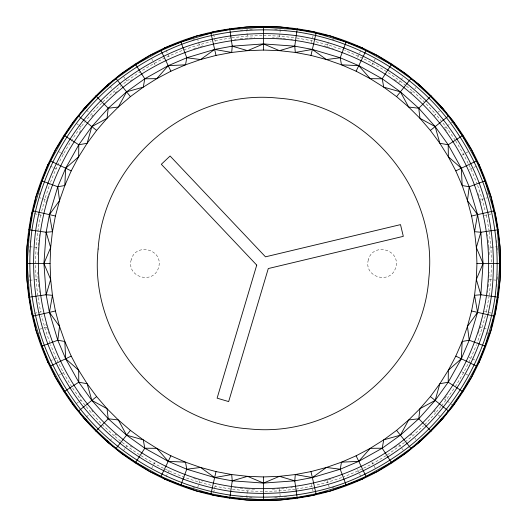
<?xml version="1.0" encoding="UTF-8"?>
<svg xmlns="http://www.w3.org/2000/svg" width="527" height="527" viewBox="0 0 527 527"><rect width="100%" height="100%" fill="white"/><g stroke="black" fill="none" stroke-linecap="round" stroke-linejoin="round"><path stroke-width="0.4" stroke-dasharray="2.63 1.98" d="M29.426 252.347L29.598 247.571M37.845 254.633L38.879 240.16M488.121 286.84L489.155 272.367M491.414 265.127L490.894 279.765L489.155 295.943M497.402 279.429L497.574 274.653M280.226 29.631L279.62 38.109L272.367 37.845M254.633 489.155L247.38 488.891L246.774 497.369L252.347 497.574M30.052 242.809L30.309 240.431M39.314 236.155L39.485 234.548M487.515 292.452L487.686 290.845M496.691 286.569L496.948 284.191M40.737 215.042C33.919 246.886 33.919 280.114 40.737 311.958M486.263 311.958L489.01 296.747M213.659 492.613L215.464 484.306M311.536 42.694L313.341 34.387M41.745 211.096L44.762 199.272L49.9 183.831M45.889 202.961L46.686 199.838L39.308 197.671M478.279 333.288L481.111 324.039M485.255 315.904L482.238 327.728L477.1 343.169M197.671 487.692L199.838 480.314L202.961 481.111M324.039 45.889L327.162 46.686L328.874 40.869M39.281 195.174L40.289 192.151M46.936 199.074L48.721 193.712M486.711 334.849L487.719 331.826M50.526 182.329C76.514 112.758 138.647 58.201 211.096 41.745M455.282 386.752L463.589 372.754L470.874 358.202L476.474 344.671M166.097 476.783L169.351 469.656M357.649 57.344L360.903 50.217M151.519 468.575L155.201 461.83M371.798 65.17L375.481 58.425M79.379 132.718L81.224 130.07M444.86 398.254L447.621 394.282M441.409 405.823L446 400.118L454.353 388.089M123.476 450.552L124.932 448.602M125.419 447.95L128.081 444.399M398.919 82.601L400.118 81C383.083 68.438 364.453 58.069 344.671 50.526M401.093 79.696L402.556 77.746M91.711 116.777L92.726 115.518L91.211 114.207M435.289 410.223L434.274 411.482L435.789 412.793L440.895 406.455M109.952 440.697L112.08 438.247M211.096 485.255C175.399 476.988 141.98 459.643 114.207 435.789L115.518 434.274L116.777 435.289M406.455 86.105L412.793 91.211L411.482 92.726L410.223 91.711M414.92 88.753L415.981 87.528M424.703 424.703L435.789 412.793M405.191 441.916L412.793 435.789L423.51 425.809M86.303 417.048L88.753 414.92M72.647 388.089L81 400.118L91.211 412.793L92.726 411.482L91.711 410.223M455.282 140.248L446 126.882L435.789 114.207L434.274 115.518L435.289 116.777M438.247 112.08L439.472 111.019M116.777 91.711L115.518 92.726L114.207 91.211M410.223 435.289L411.482 434.274L412.793 435.789M404.552 442.43L386.752 455.282M76.448 403.524L78.398 402.068M79.05 401.581L82.601 398.919M444.399 128.081L446 126.882M447.304 125.907L449.254 124.444M451.204 122.989L452.805 121.79M130.07 81.224L132.718 79.379M394.282 447.621L398.254 444.86M386.054 455.697L372.754 463.589L358.202 470.874L343.169 477.1M58.425 375.481L60.559 374.315M61.277 373.926L65.17 371.798M461.83 155.201L468.575 151.519M50.217 360.903L53.174 359.552M53.912 359.216L57.95 357.372M469.656 169.351L476.783 166.097M192.151 40.289L195.174 39.281M193.712 48.721L199.074 46.936M324.039 481.111L333.288 478.279M341.621 477.614L327.728 482.238L315.904 485.255M331.826 487.719L334.849 486.711M39.308 329.329L46.686 327.162L45.889 324.039M481.111 202.961L480.314 199.838L487.692 197.671M202.961 45.889L199.838 46.686L197.671 39.308M34.387 313.341L42.694 311.536M484.306 215.464L491.026 214.008M215.042 40.737L231.057 37.845M295.943 489.155L311.958 486.263M240.431 30.309L242.809 30.052M231.867 37.76L247.235 36.106L262.69 35.559M234.548 39.485L236.155 39.314M240.16 38.879L244.172 38.451M244.976 38.366L254.633 37.845M272.367 489.155L286.84 488.121M290.845 487.686L292.452 487.515M295.133 489.24L279.765 490.894L265.127 491.414M284.191 496.948L286.569 496.691M29.631 280.226L38.109 279.62L37.845 272.367M489.155 254.633L488.891 247.38L497.369 246.774M252.347 29.426L246.774 29.631L247.38 38.109M274.653 497.574L279.429 497.402M274.653 29.426L279.429 29.598M263.5 35.526L279.765 36.106L295.943 37.845M262.69 491.441L247.235 490.894L231.057 489.155L215.042 486.263M29.631 246.774L38.109 247.38M488.891 279.62L497.369 280.226M284.191 30.052L286.569 30.309M279.62 38.109L282.024 38.366M282.828 38.451L286.84 38.879M290.845 39.314L292.452 39.485M234.548 487.515L236.155 487.686M240.16 488.121L247.38 488.891M240.431 496.691L242.809 496.948M296.747 37.99L311.958 40.737M34.387 213.659L42.694 215.464M484.306 311.536L492.613 313.341M315.904 41.745L327.728 44.762L343.169 49.9M486.131 328.874L480.314 327.162M331.826 39.281L334.849 40.289M327.162 46.686L333.288 48.721M193.712 478.279L199.074 480.064M192.151 486.711L195.174 487.719M50.217 166.097L53.174 167.448M53.912 167.784L57.95 169.628M469.05 357.372L470.874 358.202M472.35 358.88L475.301 360.224M58.425 151.519L60.559 152.685M61.277 153.074L65.17 155.201M461.83 371.798L468.575 375.481M394.282 79.379L398.254 82.14M130.07 445.776L132.718 447.621M76.448 123.476L78.398 124.932M79.05 125.419L82.601 128.081M444.399 398.919L446 400.118M447.304 401.093L449.254 402.556M451.204 404.011L452.805 405.21M400.118 81L405.823 85.591M86.303 109.952L88.753 112.08M438.247 414.92L440.697 417.048M412.793 91.211L424.703 102.297L435.789 114.207M114.207 435.789L102.297 424.703L91.211 412.793M109.952 86.303L112.08 88.753M414.92 438.247L415.981 439.472M123.476 76.448L124.932 78.398M125.419 79.05L128.081 82.601M398.919 444.399L403.524 450.552M444.86 128.746L447.621 132.718M79.379 394.282L81.224 396.93M455.697 140.946L463.589 154.246L470.874 168.798L477.1 183.831M71.718 386.752L63.411 372.754L56.125 358.202L50.526 344.671M151.519 58.425L155.201 65.17M371.798 461.83L375.481 468.575M166.097 50.217L169.351 57.344M357.649 469.656L360.903 476.783M486.711 192.151L487.719 195.174M477.614 185.379L482.238 199.272L485.255 211.096M478.279 193.712L480.314 199.838M46.686 327.162L48.721 333.288M49.9 343.169L44.762 327.728L41.745 315.904M39.281 331.826L40.289 334.849M327.162 480.314L329.329 487.692M213.659 34.387L215.464 42.694M311.536 484.306L312.992 491.026M486.263 215.042L489.155 231.057M496.691 240.431L496.948 242.809M489.24 231.867L490.894 247.235L491.474 263.5M487.515 234.548L487.686 236.155M488.121 240.16L488.891 247.38M38.109 279.62L38.879 286.84M39.314 290.845L39.485 292.452M30.052 284.191L30.309 286.569M279.62 488.891L280.226 497.369M497.402 247.571L497.574 252.347M29.426 274.653L29.598 279.429M131.183 259.818C126.216 277.61 154.068 285.074 158.667 267.182C163.633 249.39 135.782 241.926 131.183 259.818M368.333 259.818C363.366 277.61 391.218 285.074 395.817 267.182C400.783 249.39 372.932 241.926 368.333 259.818"/><path stroke-width="0.79" d="M63.998 135.287L78.786 144.787L78.661 156.782L71.204 170.893L64.821 185.524L59.544 200.589L55.414 216.004L52.45 231.689L50.664 247.552L50.065 263.5L50.664 279.448L52.45 295.311L55.414 310.996L59.544 326.411L64.821 341.476L71.204 356.107L78.661 370.217L87.153 383.735L96.632 396.574L107.04 408.675L118.325 419.96L130.426 430.368L143.265 439.847L156.782 448.339L170.893 455.796L185.524 462.179L200.589 467.456L216.004 471.586L231.689 474.55L247.552 476.336L263.5 476.935L279.448 476.336L295.311 474.55L310.996 471.586L326.411 467.456L341.476 462.179L356.107 455.796L370.217 448.339L383.735 439.847L396.574 430.368L408.675 419.96L419.96 408.675L430.368 396.574L439.847 383.735L448.339 370.217L455.796 356.107L462.179 341.476L467.456 326.411L471.586 310.996L474.55 295.311L476.336 279.448L476.935 263.5L476.336 247.552L474.55 231.689L471.586 216.004L467.456 200.589L462.179 185.524L455.796 170.893L448.339 156.782L439.847 143.265L430.368 130.426L419.96 118.325L408.675 107.04L396.574 96.632L383.735 87.153L370.217 78.661L356.107 71.204L341.476 64.821L326.411 59.544L310.996 55.414L295.311 52.45L279.448 50.664L263.5 50.065L247.552 50.664L231.689 52.45L216.004 55.414L200.589 59.544L185.524 64.821L170.893 71.204L156.782 78.661L143.265 87.153L130.426 96.632L118.325 107.04L107.04 118.325L96.632 130.426L87.153 143.265L78.661 156.782L65.671 168.232L57.772 186.769L49.433 214.641L46.165 232.249L43.925 263.5L46.165 294.751L49.433 312.359L57.772 340.231L65.671 358.768L78.786 382.213L91.83 400.401L108.239 418.761L126.599 435.17L144.787 448.213L168.232 461.329L186.769 469.228L214.641 477.567L232.249 480.835L263.5 483.075L294.751 480.835L312.359 477.567L340.231 469.228L358.768 461.329L382.213 448.213L400.401 435.17L418.761 418.761L435.17 400.401L448.213 382.213L461.329 358.768L469.228 340.231L477.567 312.359L480.835 294.751L483.075 263.5L480.835 232.249L477.567 214.641L469.228 186.769L461.329 168.232L448.213 144.787L435.17 126.599L418.761 108.239L400.401 91.83L382.213 78.786L358.768 65.671L340.231 57.772L312.359 49.433L294.751 46.165L263.5 43.925L232.249 46.165L214.641 49.433L186.769 57.772L168.232 65.671L144.787 78.786L126.599 91.83L108.239 108.239L91.83 126.599L78.786 144.787L65.671 168.232L64.821 185.524L57.772 186.769L41.304 180.623C19.466 238.856 21.844 305.489 47.779 362.016C73.516 418.629 122.317 464.07 180.623 485.696C238.856 507.534 305.489 505.156 362.016 479.221C418.629 453.483 464.07 404.683 485.696 346.377C507.534 288.144 505.156 221.511 479.221 164.984C453.483 108.371 404.683 62.93 346.377 41.304C288.144 19.466 221.511 21.844 164.984 47.779C108.371 73.516 62.93 122.317 41.304 180.623M463.002 391.713L448.213 382.213L448.339 370.217L461.329 358.768L462.179 341.476L469.228 340.231L485.696 346.377M229.752 28.761L232.249 46.165L231.689 52.45L214.641 49.433L200.589 59.544L186.769 57.772L180.623 41.304M297.248 498.239L294.751 480.835L295.311 474.55L312.359 477.567L326.411 467.456L340.231 469.228L346.377 485.696M95.809 95.809L108.239 108.239L107.04 118.325L91.83 126.599L87.153 143.265L78.786 144.787M431.191 431.191L418.761 418.761L419.96 408.675L435.17 400.401L439.847 383.735L448.213 382.213M41.304 346.377L57.772 340.231L59.544 326.411L49.433 312.359L52.45 295.311L46.165 294.751L28.761 297.248M485.696 180.623L469.228 186.769L467.456 200.589L477.567 214.641L474.55 231.689L480.835 232.249L498.239 229.752M229.752 498.239L232.249 480.835L231.689 474.55L214.641 477.567L200.589 467.456L186.769 469.228L180.623 485.696M346.377 41.304L340.231 57.772L326.411 59.544L312.359 49.433L295.311 52.45L294.751 46.165L297.248 28.761M186.769 57.772L185.524 64.821L168.232 65.671L156.782 78.661L144.787 78.786L135.287 63.998M340.231 469.228L341.476 462.179L358.768 461.329L370.217 448.339L382.213 448.213L391.713 463.002M144.787 78.786L143.265 87.153L126.599 91.83L118.325 107.04L108.239 108.239M382.213 448.213L383.735 439.847L400.401 435.17L408.675 419.96L418.761 418.761M33.082 210.912L26.956 246.583L26.956 280.417L31.772 313.908L33.082 316.088L42.061 346.094L47.779 362.016L50.566 366.048L64.676 391.278L73.655 405.619L96.382 430.618L108.2 442.726L135.722 462.324L149.846 471.639L180.906 484.939L196.69 491.045L229.864 497.435L246.583 500.044L280.417 500.044L313.908 495.228L316.088 493.918L346.094 484.939L362.016 479.221L366.048 476.434L391.278 462.324L405.619 453.345L430.618 430.618L442.726 418.8L462.324 391.278L471.639 377.154L484.939 346.094L491.045 330.31L497.435 297.136L500.044 280.417L500.044 246.583L495.228 213.092L493.918 210.912L484.939 180.906L479.221 164.984L476.434 160.952L462.324 135.722L453.345 121.381L430.618 96.382L418.8 84.274L391.278 64.676L377.154 55.361L346.094 42.061L330.31 35.955L297.136 29.565L280.417 26.956L246.583 26.956L213.092 31.772L210.912 33.082L180.906 42.061L164.984 47.779L160.952 50.566L135.722 64.676L121.381 73.655L96.382 96.382L84.274 108.2L64.676 135.722L55.361 149.846L42.061 180.906L35.955 196.69L33.082 210.912L31.772 213.092L29.565 229.864L27.16 263.5L29.565 297.136L35.955 330.31L42.061 346.094L55.361 377.154L64.676 391.278L84.274 418.8L96.382 430.618L121.381 453.345L135.722 462.324L160.952 476.434L164.984 479.221L180.906 484.939L210.912 493.918L213.092 495.228L229.864 497.435L263.5 499.84L297.136 497.435L330.31 491.045L346.094 484.939L377.154 471.639L391.278 462.324L418.8 442.726L430.618 430.618L453.345 405.619L462.324 391.278L476.434 366.048L479.221 362.016L484.939 346.094L493.918 316.088L495.228 313.908L497.435 297.136L499.84 263.5L497.435 229.864L491.045 196.69L484.939 180.906L471.639 149.846L462.324 135.722L442.726 108.2L430.618 96.382L405.619 73.655L391.278 64.676L366.048 50.566L362.016 47.779L346.094 42.061L316.088 33.082L313.908 31.772L297.136 29.565L263.5 27.16L229.864 29.565L196.69 35.955L180.906 42.061L149.846 55.361L135.722 64.676L108.2 84.274L96.382 96.382L73.655 121.381L64.676 135.722L50.566 160.952L47.779 164.984L42.061 180.906L33.082 210.912L55.414 216.004M210.912 493.918L216.004 471.586M310.996 55.414L316.088 33.082M46.165 294.751L50.664 279.448L43.925 263.5L50.664 247.552L46.165 232.249L28.761 229.752M480.835 232.249L476.336 247.552L483.075 263.5L476.336 279.448L480.835 294.751L498.239 297.248M164.984 479.221L165.267 478.602M361.733 48.398L362.016 47.779M160.952 476.434L170.893 455.796M356.107 71.204L366.048 50.566M135.287 463.002L144.787 448.213L143.265 439.847L126.599 435.17L118.325 419.96L108.239 418.761L95.809 431.191M431.191 95.809L418.761 108.239L408.675 107.04L400.401 91.83L383.735 87.153L382.213 78.786L391.713 63.998M121.381 453.345L121.79 452.805M405.21 74.195L405.619 73.655M116.144 448.279L130.426 430.368M396.574 96.632L410.856 78.721M108.2 442.726L108.641 442.212M418.359 84.788L418.8 84.274M85.334 108.055L86.428 106.876M440.572 420.124L441.666 418.945M106.876 86.428L108.055 85.334M418.945 441.666L420.124 440.572M84.274 418.8L84.788 418.359M442.212 108.641L442.726 108.2M78.721 410.856L96.632 396.574M430.368 130.426L448.279 116.144M73.655 405.619L74.195 405.21M452.805 121.79L453.345 121.381M63.998 391.713L78.786 382.213L87.153 383.735L91.83 400.401L107.04 408.675L108.239 418.761M418.761 108.239L419.96 118.325L435.17 126.599L439.847 143.265L448.213 144.787L463.002 135.287M50.566 366.048L71.204 356.107M455.796 170.893L476.434 160.952M47.779 362.016L48.398 361.733M478.602 165.267L479.221 164.984M294.751 46.165L279.448 50.664L263.5 43.925L247.552 50.664L232.249 46.165M232.249 480.835L247.552 476.336L263.5 483.075L279.448 476.336L294.751 480.835M33.082 316.088L55.414 310.996M471.586 216.004L493.918 210.912M46.165 232.249L52.45 231.689L49.433 214.641L59.544 200.589L57.772 186.769M480.835 294.751L474.55 295.311L477.567 312.359L467.456 326.411L469.228 340.231M26.35 263.5L50.065 263.5M476.935 263.5L500.65 263.5M382.213 78.786L370.217 78.661L358.768 65.671L341.476 64.821L340.231 57.772M144.787 448.213L156.782 448.339L168.232 461.329L185.524 462.179L186.769 469.228M469.228 186.769L462.179 185.524L461.329 168.232L448.339 156.782L448.213 144.787M57.772 340.231L64.821 341.476L65.671 358.768L78.661 370.217L78.786 382.213M471.586 310.996L493.918 316.088M47.779 164.984L48.398 165.267M478.602 361.733L479.221 362.016M50.566 160.952L71.204 170.893M455.796 356.107L476.434 366.048M73.655 121.381L74.195 121.79M452.805 405.21L453.345 405.619M78.721 116.144L96.632 130.426M430.368 396.574L448.279 410.856M84.274 108.2L84.788 108.641M442.212 418.359L442.726 418.8M418.945 85.334L420.124 86.428M106.876 440.572L108.055 441.666M440.572 106.876L441.666 108.055M85.334 418.945L86.428 420.124M108.2 84.274L108.641 84.788M418.359 442.212L418.8 442.726M116.144 78.721L130.426 96.632M396.574 430.368L410.856 448.279M121.381 73.655L121.79 74.195M405.21 452.805L405.619 453.345M160.952 50.566L170.893 71.204M356.107 455.796L366.048 476.434M164.984 47.779L165.267 48.398M361.733 478.602L362.016 479.221M210.912 33.082L216.004 55.414M310.996 471.586L316.088 493.918M263.5 26.35L263.5 50.065M263.5 476.935L263.5 500.65M98.127 249.034C88.543 337.603 160.142 422.931 249.034 428.873C337.603 438.457 422.931 366.858 428.873 277.966C438.457 189.397 366.858 104.069 277.966 98.127C189.397 88.543 104.069 160.142 98.127 249.034M31.91 230.2C27.022 268.908 30.704 308.585 44.281 345.264C53.161 368.281 65.486 389.868 80.572 409.38C117.435 455.427 171.848 486.559 230.2 495.09C268.908 499.978 308.585 496.296 345.264 482.719C368.281 473.839 389.868 461.514 409.38 446.428C455.427 409.565 486.559 355.152 495.09 296.8C499.978 258.092 496.296 218.415 482.719 181.736C473.839 158.719 461.514 137.132 446.428 117.62C409.565 71.573 355.152 40.441 296.8 31.91C258.092 27.022 218.415 30.704 181.736 44.281C158.719 53.161 137.132 65.486 117.62 80.572C71.573 117.435 40.441 171.848 31.91 230.2M35.638 230.74C30.836 268.823 34.453 307.86 47.812 343.947C56.547 366.594 68.675 387.832 83.516 407.028C119.787 452.337 173.324 482.963 230.74 491.362C268.823 496.164 307.86 492.547 343.947 479.188C366.594 470.453 387.832 458.325 407.028 443.484C452.337 407.213 482.963 353.676 491.362 296.26C496.164 258.177 492.547 219.14 479.188 183.053C470.453 160.406 458.325 139.168 443.484 119.972C407.213 74.663 353.676 44.037 296.26 35.638C258.177 30.836 219.14 34.453 183.053 47.812C160.406 56.547 139.168 68.675 119.972 83.516C74.663 119.787 44.037 173.324 35.638 230.74M40.5 231.439C32.035 292.571 48.912 355.633 87.357 403.965C122.85 448.312 175.247 478.285 231.439 486.5C292.571 494.965 355.633 478.088 403.965 439.643C448.312 404.15 478.285 351.753 486.5 295.561C494.965 234.429 478.088 171.367 439.643 123.035C404.15 78.688 351.753 48.715 295.561 40.5C234.429 32.035 171.367 48.912 123.035 87.357C78.688 122.85 48.715 175.247 40.5 231.439M256.735 265.114L217.117 398.155L228.659 401.587L268.283 268.553L403.307 236.346L400.507 224.627L265.483 256.833L170.083 156.005L161.328 164.286L256.735 265.114"/></g></svg>
